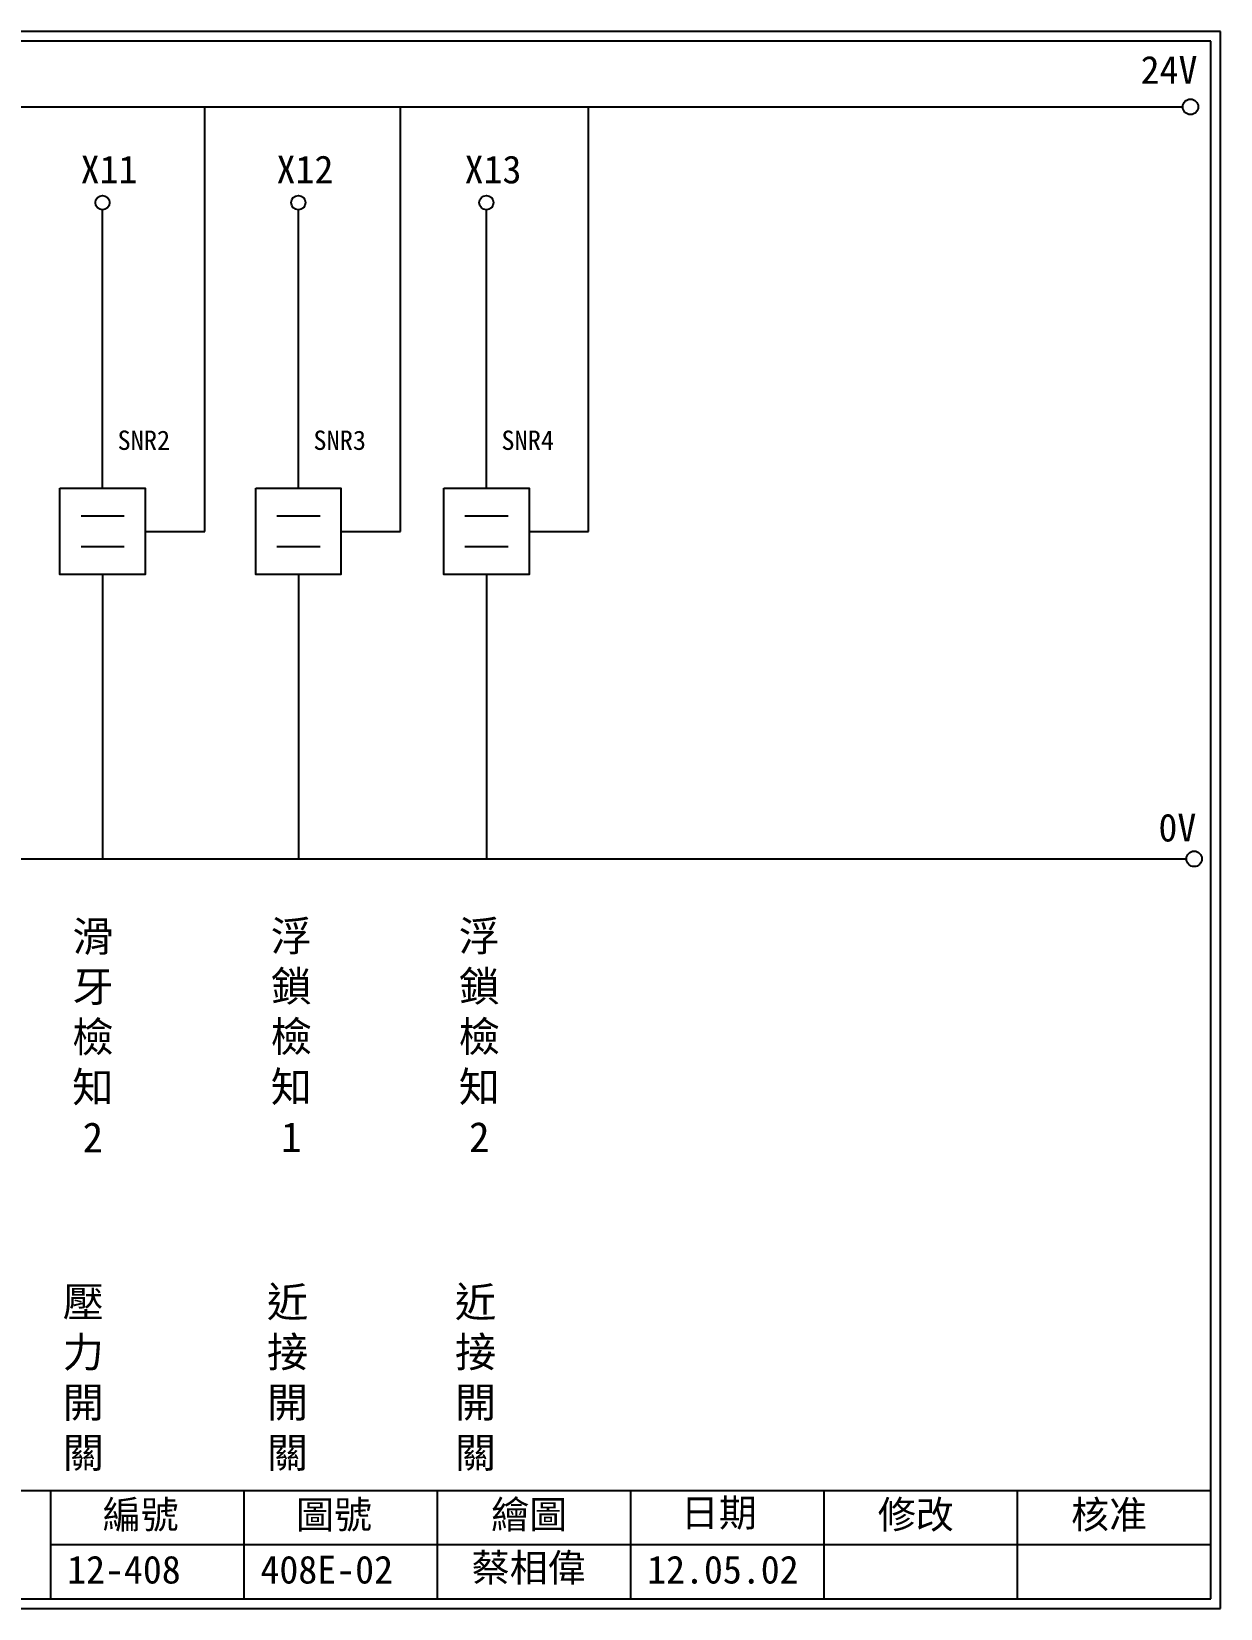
# Model space of a CAD drawing. Extents: x 275 to 562, y 265 to 469.
# Drawn here: x 408.2 to 561.9, y 264.9 to 468.9 of the extents above; entities that cross this region are included whole.
import ezdxf

# ---------------------------------------------------------------- set-up
doc = ezdxf.new("R2010")
doc.units = 0
doc.layers.get('0').update_dxf_attribs({"linetype": 'CONTINUOUS'})
doc.layers.add('圖框層', color=7, linetype='CONTINUOUS')
doc.layers.add('標尺寸層', color=3, linetype='CONTINUOUS')
doc.styles.add('CNS', font='romanc.shx', dxfattribs={"bigfont": 'chineset.shx'})
doc.styles.add('STSL', font='KAIU.TTF')

msp = doc.modelspace()

# ---------------------------------------------------------------- linework, layer by layer
for p, q in [((430.55, 404.26), (430.55, 459.17)), ((455.88, 404.26), (455.88, 459.17)), ((480.2, 404.26), (480.2, 459.17)), ((417.33, 409.84), (417.33, 445.86)), ((442.66, 409.84), (442.66, 445.86)), ((466.98, 409.84), (466.98, 445.86)), ((422.84, 404.26), (430.55, 404.26)), ((448.17, 404.26), (455.88, 404.26)), ((472.49, 404.26), (480.2, 404.26)), ((417.33, 398.68), (417.33, 361.9)), ((442.66, 398.68), (442.66, 361.9)), ((466.98, 398.68), (466.98, 361.9))]:
    msp.add_line(p, q)
for points in [[(411.82, 409.84), (422.84, 409.84), (422.84, 398.68), (411.82, 398.68)], [(437.15, 409.84), (448.17, 409.84), (448.17, 398.68), (437.15, 398.68)], [(461.46, 409.84), (472.49, 409.84), (472.49, 398.68), (461.46, 398.68)]]:
    msp.add_lwpolyline(points, close=True)
for centre in [(558.02, 459.17), (558.5, 361.9)]:
    msp.add_circle(centre, 1)
at = {"layer": '圖框層', "color": 7}
for p, q in [((561.9, 468.91), (274.9, 468.91)), ((560.65, 467.66), (276.15, 467.66)), ((560.65, 266.2), (560.65, 467.66)), ((561.9, 264.95), (561.9, 468.91)), ((276.15, 280.2), (560.65, 280.2)), ((410.65, 266.2), (410.65, 280.2)), ((435.65, 266.2), (435.65, 280.2)), ((460.65, 266.2), (460.65, 280.2)), ((485.65, 266.2), (485.65, 280.2)), ((510.65, 266.2), (510.65, 280.2)), ((535.65, 266.2), (535.65, 280.2)), ((410.65, 273.2), (560.65, 273.2)), ((276.15, 266.2), (560.65, 266.2)), ((274.9, 264.95), (561.9, 264.95))]:
    msp.add_line(p, q, dxfattribs=at)
at = {"layer": '標尺寸層', "color": 7}
for p, q in [((279.42, 459.17), (557.02, 459.17)), ((414.57, 406.29), (420.14, 406.29)), ((439.9, 406.29), (445.47, 406.29)), ((464.21, 406.29), (469.78, 406.29)), ((414.57, 402.32), (420.14, 402.32)), ((439.9, 402.32), (445.47, 402.32)), ((464.21, 402.32), (469.78, 402.32)), ((279.63, 361.9), (557.5, 361.9))]:
    msp.add_line(p, q, dxfattribs=at)
for centre in [(417.33, 446.78), (442.66, 446.78), (466.98, 446.78)]:
    msp.add_circle(centre, 0.92, dxfattribs=at)

# ---------------------------------------------------------------- texts
at = {"layer": '圖框層', "color": 4, "style": 'STSL'}
for s, height, p in [('24V', 3.6, (551.58, 462.16)), ('X11', 3.6, (414.51, 449.28)), ('X12', 3.6, (439.84, 449.28)), ('X13', 3.6, (464.16, 449.28)), ('SNR2', 2.5, (419.28, 414.8)), ('SNR3', 2.5, (444.61, 414.8)), ('SNR4', 2.5, (468.92, 414.8)), ('0V', 3.6, (553.88, 364.15)), ('繪圖', 3.6, (467.59, 275.29)), ('日期', 3.6, (492.12, 275.53)), ('編號', 3.6, (417.36, 275.28)), ('圖號', 3.6, (442.36, 275.28)), ('修改', 3.6, (517.59, 275.29)), ('核准', 3.6, (542.59, 275.29)), ('12-408', 3.6, (412.76, 268.17)), ('408E-02', 3.6, (437.76, 268.17)), ('蔡相偉', 3.6, (465.08, 268.41)), ('12.05.02', 3.6, (487.76, 268.17))]:
    msp.add_text(s, height=height, dxfattribs=at).set_placement(p)
at = {"layer": '標尺寸層', "color": 7, "char_height": 3.9, "width": 4.9608, "attachment_point": 5, "style": 'CNS'}
for s, insert in [('{\\fDFKai-SB|b0|i0|c136|p65;滑牙檢知\\P2}', (416.09, 338.88)), ('{\\fDFKai-SB|b0|i0|c136|p65;浮鎖檢知\\P1}', (441.75, 338.92)), ('{\\fDFKai-SB|b0|i0|c136|p65;浮鎖檢知\\P2}', (466.06, 338.92)), ('{\\fDFKai-SB|b0|i0|c136|p65;壓力開關}', (414.85, 294.63)), ('{\\fDFKai-SB|b0|i0|c136|p65;近接開關}', (441.26, 294.64)), ('{\\fDFKai-SB|b0|i0|c136|p65;近接開關}', (465.57, 294.64))]:
    msp.add_mtext(s, dxfattribs=dict(at, insert=insert))

doc.saveas('drawing.dxf')
